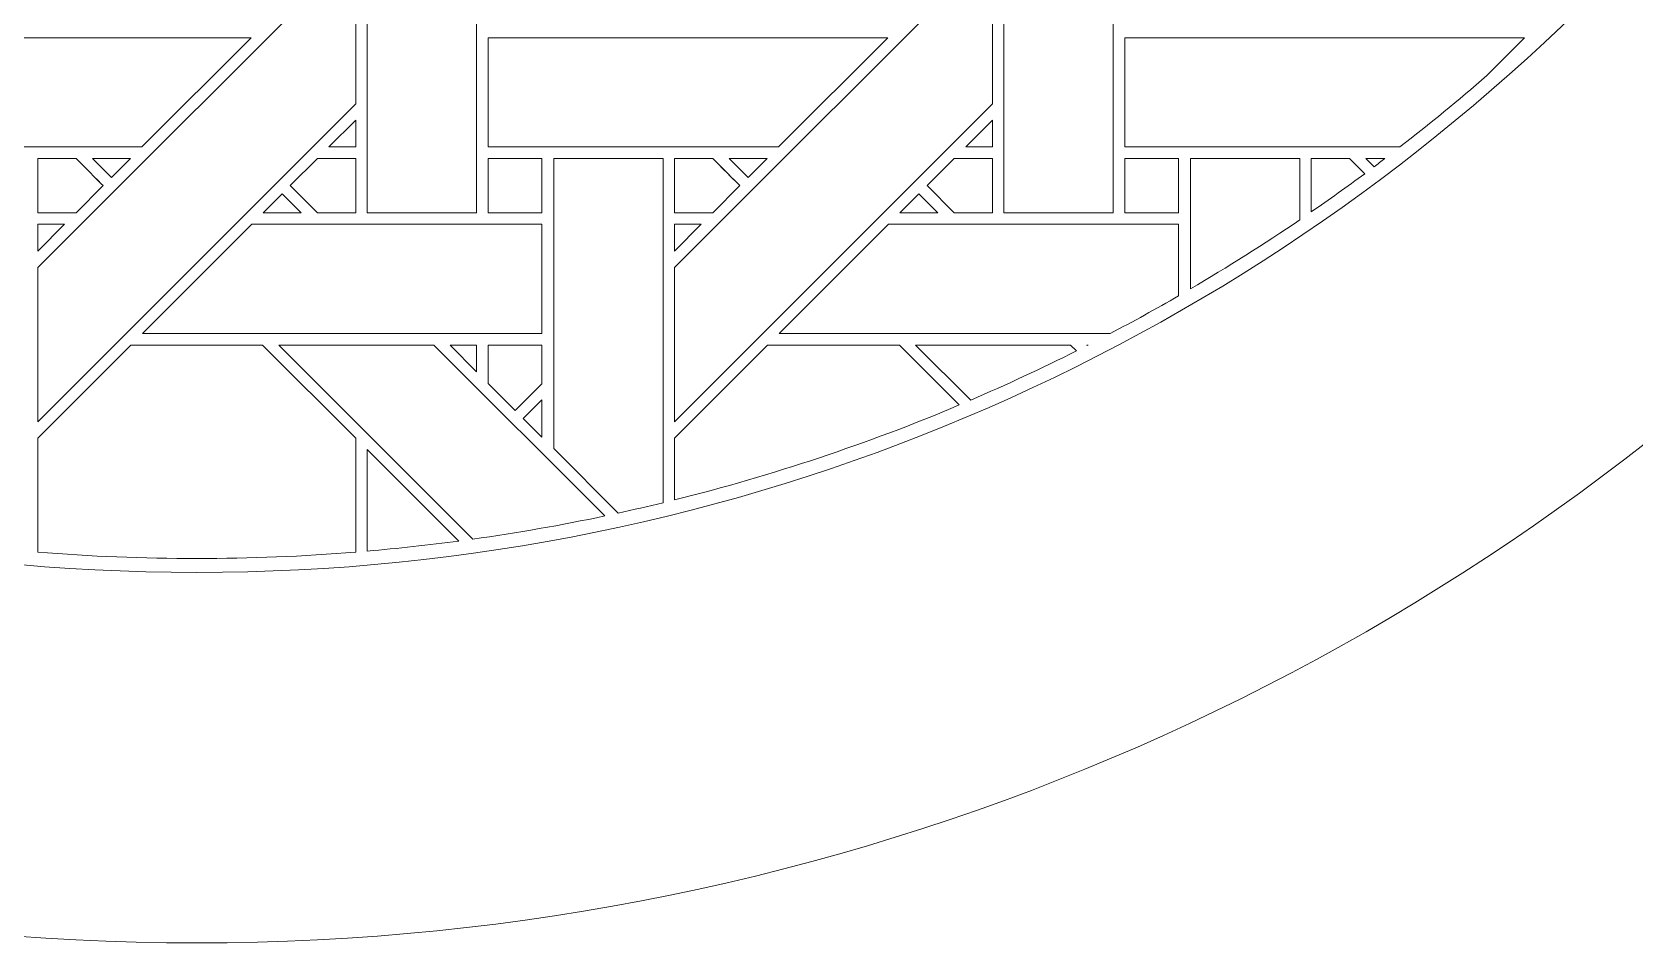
# Model space of a CAD drawing. Header units: inches. Extents: x 8.88 to 15.88, y 5.59 to 12.59.
# Drawn here: x 12.137 to 14.526, y 5.595 to 6.952 of the extents above; entities that cross this region are included whole.
import ezdxf

# ---------------------------------------------------------------- set-up
doc = ezdxf.new("R2010")
doc.units = ezdxf.units.IN
doc.header["$MEASUREMENT"] = 0
doc.layers.add('Design', color=7, linetype='Continuous', lineweight=0)

msp = doc.modelspace()

# ---------------------------------------------------------------- linework, layer by layer
at = {"layer": 'Design'}
for points, knots in [([(12.3829, 12.5948), (10.4499, 12.5948), (8.8829, 11.0278), (8.8829, 9.0948), (8.8829, 7.1618), (10.4499, 5.5948), (12.3829, 5.5948), (14.3159, 5.5948), (15.8829, 7.1618), (15.8829, 9.0948), (15.8829, 11.0278), (14.3159, 12.5948), (12.3829, 12.5948)], [0, 0, 0, 0, 1, 1, 1, 2, 2, 2, 3, 3, 3, 4, 4, 4, 4]), ([(12.3829, 12.0427), (10.7547, 12.0427), (9.4349, 10.7229), (9.4349, 9.0948), (9.4349, 7.4666), (10.7547, 6.1468), (12.3829, 6.1468), (14.011, 6.1468), (15.3308, 7.4666), (15.3308, 9.0948), (15.3308, 10.7229), (14.011, 12.0427), (12.3829, 12.0427)], [0, 0, 0, 0, 1, 1, 1, 2, 2, 2, 3, 3, 3, 4, 4, 4, 4]), ([(12.7996, 7.1164), (12.7996, 7.1164), (12.7996, 6.6827), (12.7996, 6.6827), (12.7996, 6.6827), (12.6369, 6.6827), (12.6369, 6.6827), (12.6369, 6.6827), (12.6369, 7.2785), (12.6369, 7.2785), (12.6369, 7.2785), (12.7996, 7.1164), (12.7996, 7.1164)], [0, 0, 0, 0, 1, 1, 1, 2, 2, 2, 3, 3, 3, 4, 4, 4, 4]), ([(13.7483, 7.1164), (13.7483, 7.1164), (13.7483, 6.6827), (13.7483, 6.6827), (13.7483, 6.6827), (13.5856, 6.6827), (13.5856, 6.6827), (13.5856, 6.6827), (13.5856, 7.2785), (13.5856, 7.2785), (13.5856, 7.2785), (13.7483, 7.1164), (13.7483, 7.1164)], [0, 0, 0, 0, 1, 1, 1, 2, 2, 2, 3, 3, 3, 4, 4, 4, 4]), ([(12.146, 6.6014), (12.146, 6.6014), (12.6197, 7.075), (12.6197, 7.075), (12.6197, 7.075), (12.6197, 6.8449), (12.6197, 6.8449), (12.6197, 6.8449), (12.146, 6.3713), (12.146, 6.3713), (12.146, 6.3713), (12.146, 6.6014), (12.146, 6.6014)], [0, 0, 0, 0, 1, 1, 1, 2, 2, 2, 3, 3, 3, 4, 4, 4, 4]), ([(13.0948, 6.3713), (13.0948, 6.3713), (13.0948, 6.6014), (13.0948, 6.6014), (13.0948, 6.6014), (13.5684, 7.075), (13.5684, 7.075), (13.5684, 7.075), (13.5684, 6.8449), (13.5684, 6.8449), (13.5684, 6.8449), (13.0948, 6.3713), (13.0948, 6.3713)], [0, 0, 0, 0, 1, 1, 1, 2, 2, 2, 3, 3, 3, 4, 4, 4, 4]), ([(11.8682, 6.7808), (11.8682, 6.7808), (11.8682, 6.9434), (11.8682, 6.9434), (11.8682, 6.9434), (12.4639, 6.9434), (12.4639, 6.9434), (12.4639, 6.9434), (12.3012, 6.7808), (12.3012, 6.7808), (12.3012, 6.7808), (11.8682, 6.7808), (11.8682, 6.7808)], [0, 0, 0, 0, 1, 1, 1, 2, 2, 2, 3, 3, 3, 4, 4, 4, 4]), ([(12.8169, 6.7808), (12.8169, 6.7808), (12.8169, 6.9435), (12.8169, 6.9435), (12.8169, 6.9435), (13.4126, 6.9435), (13.4126, 6.9435), (13.4126, 6.9435), (13.2499, 6.7808), (13.2499, 6.7808), (13.2499, 6.7808), (12.8169, 6.7808), (12.8169, 6.7808)], [0, 0, 0, 0, 1, 1, 1, 2, 2, 2, 3, 3, 3, 4, 4, 4, 4]), ([(13.7657, 6.7808), (13.7657, 6.7808), (13.7657, 6.9435), (13.7657, 6.9435), (13.7657, 6.9435), (14.3614, 6.9435), (14.3614, 6.9435), (14.3614, 6.9435), (14.305, 6.8871), (14.305, 6.8871), (14.2629, 6.8504), (14.2197, 6.815), (14.1756, 6.7808), (14.1756, 6.7808), (13.7657, 6.7808), (13.7657, 6.7808)], [0, 0, 0, 0, 1, 1, 1, 2, 2, 2, 3, 3, 3, 4, 4, 4, 5, 5, 5, 5]), ([(12.5799, 6.7808), (12.5799, 6.7808), (12.6197, 6.8205), (12.6197, 6.8205), (12.6197, 6.8205), (12.6197, 6.7808), (12.6197, 6.7808), (12.6197, 6.7808), (12.5799, 6.7808), (12.5799, 6.7808)], [0, 0, 0, 0, 1, 1, 1, 2, 2, 2, 3, 3, 3, 3]), ([(13.5287, 6.7808), (13.5287, 6.7808), (13.5684, 6.8205), (13.5684, 6.8205), (13.5684, 6.8205), (13.5684, 6.7808), (13.5684, 6.7808), (13.5684, 6.7808), (13.5287, 6.7808), (13.5287, 6.7808)], [0, 0, 0, 0, 1, 1, 1, 2, 2, 2, 3, 3, 3, 3]), ([(12.2434, 6.7231), (12.2434, 6.7231), (12.203, 6.6827), (12.203, 6.6827), (12.203, 6.6827), (12.146, 6.6827), (12.146, 6.6827), (12.146, 6.6827), (12.146, 6.7635), (12.146, 6.7635), (12.146, 6.7635), (12.2031, 6.7635), (12.2031, 6.7635), (12.2082, 6.7584), (12.239, 6.7275), (12.2434, 6.7231)], [0, 0, 0, 0, 1, 1, 1, 2, 2, 2, 3, 3, 3, 4, 4, 4, 5, 5, 5, 5]), ([(12.146, 6.7635), (12.146, 6.7635), (12.2031, 6.7635), (12.2031, 6.7635), (12.2083, 6.7583), (12.2391, 6.7274), (12.2434, 6.7231), (12.2434, 6.7231), (12.203, 6.6827), (12.203, 6.6827), (12.203, 6.6827), (12.146, 6.6827), (12.146, 6.6827), (12.146, 6.6827), (12.146, 6.7635), (12.146, 6.7635)], [0, 0, 0, 0, 1, 1, 1, 2, 2, 2, 3, 3, 3, 4, 4, 4, 5, 5, 5, 5]), ([(12.2839, 6.7635), (12.2839, 6.7635), (12.2557, 6.7353), (12.2557, 6.7353), (12.2557, 6.7353), (12.2275, 6.7635), (12.2275, 6.7635), (12.2275, 6.7635), (12.2839, 6.7635), (12.2839, 6.7635)], [0, 0, 0, 0, 1, 1, 1, 2, 2, 2, 3, 3, 3, 3]), ([(12.5627, 6.7635), (12.5627, 6.7635), (12.6197, 6.7635), (12.6197, 6.7635), (12.6197, 6.7635), (12.6197, 6.6827), (12.6197, 6.6827), (12.6197, 6.6827), (12.5626, 6.6827), (12.5626, 6.6827), (12.5626, 6.6827), (12.5222, 6.7231), (12.5222, 6.7231), (12.5222, 6.7231), (12.5627, 6.7635), (12.5627, 6.7635)], [0, 0, 0, 0, 1, 1, 1, 2, 2, 2, 3, 3, 3, 4, 4, 4, 5, 5, 5, 5]), ([(12.5222, 6.7231), (12.5222, 6.7231), (12.5627, 6.7635), (12.5627, 6.7635), (12.5627, 6.7635), (12.6197, 6.7635), (12.6197, 6.7635), (12.6197, 6.7635), (12.6197, 6.6827), (12.6197, 6.6827), (12.6197, 6.6827), (12.5626, 6.6827), (12.5626, 6.6827), (12.5626, 6.6827), (12.5222, 6.7231), (12.5222, 6.7231)], [0, 0, 0, 0, 1, 1, 1, 2, 2, 2, 3, 3, 3, 4, 4, 4, 5, 5, 5, 5]), ([(12.8169, 6.6827), (12.8169, 6.6827), (12.8169, 6.7635), (12.8169, 6.7635), (12.8169, 6.7635), (12.8972, 6.7635), (12.8972, 6.7635), (12.8972, 6.7635), (12.8972, 6.6827), (12.8972, 6.6827), (12.8972, 6.6827), (12.8169, 6.6827), (12.8169, 6.6827)], [0, 0, 0, 0, 1, 1, 1, 2, 2, 2, 3, 3, 3, 4, 4, 4, 4]), ([(12.8169, 6.7635), (12.8169, 6.7635), (12.8972, 6.7635), (12.8972, 6.7635), (12.8972, 6.7635), (12.8972, 6.6827), (12.8972, 6.6827), (12.8972, 6.6827), (12.8169, 6.6827), (12.8169, 6.6827), (12.8169, 6.6827), (12.8169, 6.7635), (12.8169, 6.7635)], [0, 0, 0, 0, 1, 1, 1, 2, 2, 2, 3, 3, 3, 4, 4, 4, 4]), ([(13.0776, 6.2507), (13.0554, 6.2453), (13.0331, 6.2402), (13.0107, 6.2353), (13.0107, 6.2353), (12.9147, 6.3313), (12.9147, 6.3313), (12.9147, 6.3313), (12.9147, 6.7635), (12.9147, 6.7635), (12.9147, 6.7635), (13.0776, 6.7635), (13.0776, 6.7635), (13.0776, 6.7635), (13.0776, 6.2507), (13.0776, 6.2507)], [0, 0, 0, 0, 1, 1, 1, 2, 2, 2, 3, 3, 3, 4, 4, 4, 5, 5, 5, 5]), ([(13.1922, 6.7231), (13.1922, 6.7231), (13.1517, 6.6827), (13.1517, 6.6827), (13.1517, 6.6827), (13.0948, 6.6827), (13.0948, 6.6827), (13.0948, 6.6827), (13.0948, 6.7635), (13.0948, 6.7635), (13.0948, 6.7635), (13.1518, 6.7635), (13.1518, 6.7635), (13.157, 6.7584), (13.1878, 6.7275), (13.1922, 6.7231)], [0, 0, 0, 0, 1, 1, 1, 2, 2, 2, 3, 3, 3, 4, 4, 4, 5, 5, 5, 5]), ([(13.0948, 6.7635), (13.0948, 6.7635), (13.1518, 6.7635), (13.1518, 6.7635), (13.1572, 6.7581), (13.1922, 6.7231), (13.1922, 6.7231), (13.1922, 6.7231), (13.1517, 6.6827), (13.1517, 6.6827), (13.1517, 6.6827), (13.0948, 6.6827), (13.0948, 6.6827), (13.0948, 6.6827), (13.0948, 6.7635), (13.0948, 6.7635)], [0, 0, 0, 0, 1, 1, 1, 2, 2, 2, 3, 3, 3, 4, 4, 4, 5, 5, 5, 5]), ([(13.2327, 6.7635), (13.2327, 6.7635), (13.2044, 6.7353), (13.2044, 6.7353), (13.2044, 6.7353), (13.1762, 6.7635), (13.1762, 6.7635), (13.1762, 6.7635), (13.2327, 6.7635), (13.2327, 6.7635)], [0, 0, 0, 0, 1, 1, 1, 2, 2, 2, 3, 3, 3, 3]), ([(13.5114, 6.7635), (13.5114, 6.7635), (13.5684, 6.7635), (13.5684, 6.7635), (13.5684, 6.7635), (13.5684, 6.6827), (13.5684, 6.6827), (13.5684, 6.6827), (13.5113, 6.6827), (13.5113, 6.6827), (13.5113, 6.6827), (13.471, 6.7231), (13.471, 6.7231), (13.471, 6.7231), (13.5114, 6.7635), (13.5114, 6.7635)], [0, 0, 0, 0, 1, 1, 1, 2, 2, 2, 3, 3, 3, 4, 4, 4, 5, 5, 5, 5]), ([(13.471, 6.7231), (13.471, 6.7231), (13.5114, 6.7635), (13.5114, 6.7635), (13.5114, 6.7635), (13.5684, 6.7635), (13.5684, 6.7635), (13.5684, 6.7635), (13.5684, 6.6827), (13.5684, 6.6827), (13.5684, 6.6827), (13.5113, 6.6827), (13.5113, 6.6827), (13.5113, 6.6827), (13.471, 6.7231), (13.471, 6.7231)], [0, 0, 0, 0, 1, 1, 1, 2, 2, 2, 3, 3, 3, 4, 4, 4, 5, 5, 5, 5]), ([(13.7656, 6.7635), (13.7656, 6.7635), (13.8459, 6.7635), (13.8459, 6.7635), (13.8459, 6.7635), (13.8459, 6.6827), (13.8459, 6.6827), (13.8459, 6.6827), (13.7656, 6.6827), (13.7656, 6.6827), (13.7656, 6.6827), (13.7656, 6.7635), (13.7656, 6.7635)], [0, 0, 0, 0, 1, 1, 1, 2, 2, 2, 3, 3, 3, 4, 4, 4, 4]), ([(13.8459, 6.7635), (13.8459, 6.7635), (13.8459, 6.6827), (13.8459, 6.6827), (13.8459, 6.6827), (13.7656, 6.6827), (13.7656, 6.6827), (13.7656, 6.6827), (13.7656, 6.7635), (13.7656, 6.7635), (13.7656, 6.7635), (13.8459, 6.7635), (13.8459, 6.7635)], [0, 0, 0, 0, 1, 1, 1, 2, 2, 2, 3, 3, 3, 4, 4, 4, 4]), ([(13.8634, 6.7635), (13.8634, 6.7635), (14.0264, 6.7635), (14.0264, 6.7635), (14.0264, 6.7635), (14.0264, 6.6722), (14.0264, 6.6722), (13.9733, 6.6361), (13.9189, 6.6019), (13.8634, 6.5693), (13.8634, 6.5693), (13.8634, 6.7635), (13.8634, 6.7635)], [0, 0, 0, 0, 1, 1, 1, 2, 2, 2, 3, 3, 3, 4, 4, 4, 4]), ([(14.0435, 6.6841), (14.0435, 6.6841), (14.0435, 6.7635), (14.0435, 6.7635), (14.0435, 6.7635), (14.1006, 6.7635), (14.1006, 6.7635), (14.1033, 6.7607), (14.1136, 6.7505), (14.1231, 6.7409), (14.0969, 6.7215), (14.0704, 6.7026), (14.0435, 6.6841)], [0, 0, 0, 0, 1, 1, 1, 2, 2, 2, 3, 3, 3, 4, 4, 4, 4]), ([(14.0435, 6.7635), (14.0435, 6.7635), (14.1006, 6.7635), (14.1006, 6.7635), (14.1033, 6.7607), (14.1136, 6.7505), (14.1231, 6.7409), (14.0969, 6.7215), (14.0704, 6.7026), (14.0435, 6.6841), (14.0435, 6.6841), (14.0435, 6.7635), (14.0435, 6.7635)], [0, 0, 0, 0, 1, 1, 1, 2, 2, 2, 3, 3, 3, 4, 4, 4, 4]), ([(14.1249, 6.7635), (14.1249, 6.7635), (14.153, 6.7635), (14.153, 6.7635), (14.1477, 6.7594), (14.1425, 6.7553), (14.1371, 6.7513), (14.1371, 6.7513), (14.1249, 6.7635), (14.1249, 6.7635)], [0, 0, 0, 0, 1, 1, 1, 2, 2, 2, 3, 3, 3, 3]), ([(12.5384, 6.6827), (12.5384, 6.6827), (12.4819, 6.6827), (12.4819, 6.6827), (12.4819, 6.6827), (12.5101, 6.711), (12.5101, 6.711), (12.5101, 6.711), (12.5384, 6.6827), (12.5384, 6.6827)], [0, 0, 0, 0, 1, 1, 1, 2, 2, 2, 3, 3, 3, 3]), ([(13.4871, 6.6827), (13.4871, 6.6827), (13.4306, 6.6827), (13.4306, 6.6827), (13.4306, 6.6827), (13.4589, 6.711), (13.4589, 6.711), (13.4589, 6.711), (13.4871, 6.6827), (13.4871, 6.6827)], [0, 0, 0, 0, 1, 1, 1, 2, 2, 2, 3, 3, 3, 3]), ([(12.1859, 6.6656), (12.1859, 6.6656), (12.146, 6.6257), (12.146, 6.6257), (12.146, 6.6257), (12.146, 6.6656), (12.146, 6.6656), (12.146, 6.6656), (12.1859, 6.6656), (12.1859, 6.6656)], [0, 0, 0, 0, 1, 1, 1, 2, 2, 2, 3, 3, 3, 3]), ([(12.4647, 6.6656), (12.4647, 6.6656), (12.8972, 6.6656), (12.8972, 6.6656), (12.8972, 6.6656), (12.8972, 6.5027), (12.8972, 6.5027), (12.8972, 6.5027), (12.3019, 6.5027), (12.3019, 6.5027), (12.3019, 6.5027), (12.4647, 6.6656), (12.4647, 6.6656)], [0, 0, 0, 0, 1, 1, 1, 2, 2, 2, 3, 3, 3, 4, 4, 4, 4]), ([(13.1346, 6.6656), (13.1346, 6.6656), (13.0948, 6.6257), (13.0948, 6.6257), (13.0948, 6.6257), (13.0948, 6.6656), (13.0948, 6.6656), (13.0948, 6.6656), (13.1346, 6.6656), (13.1346, 6.6656)], [0, 0, 0, 0, 1, 1, 1, 2, 2, 2, 3, 3, 3, 3]), ([(13.8459, 6.5589), (13.8123, 6.5395), (13.7783, 6.5209), (13.7439, 6.5028), (13.7439, 6.5028), (13.2506, 6.5028), (13.2506, 6.5028), (13.2506, 6.5028), (13.4135, 6.6656), (13.4135, 6.6656), (13.4135, 6.6656), (13.8459, 6.6656), (13.8459, 6.6656), (13.8459, 6.6656), (13.8459, 6.5589), (13.8459, 6.5589)], [0, 0, 0, 0, 1, 1, 1, 2, 2, 2, 3, 3, 3, 4, 4, 4, 5, 5, 5, 5]), ([(12.3829, 6.1675), (12.3031, 6.1675), (12.2242, 6.1708), (12.146, 6.1771), (12.146, 6.1771), (12.146, 6.3469), (12.146, 6.3469), (12.146, 6.3469), (12.2847, 6.4856), (12.2847, 6.4856), (12.2847, 6.4856), (12.481, 6.4856), (12.481, 6.4856), (12.481, 6.4856), (12.6197, 6.3469), (12.6197, 6.3469), (12.6197, 6.3469), (12.6197, 6.1771), (12.6197, 6.1771), (12.5416, 6.1708), (12.4626, 6.1675), (12.3829, 6.1675)], [0, 0, 0, 0, 1, 1, 1, 2, 2, 2, 3, 3, 3, 4, 4, 4, 5, 5, 5, 6, 6, 6, 7, 7, 7, 7]), ([(12.3829, 6.1675), (12.3031, 6.1675), (12.2242, 6.1708), (12.146, 6.1771), (12.146, 6.1771), (12.146, 6.3469), (12.146, 6.3469), (12.146, 6.3469), (12.2847, 6.4856), (12.2847, 6.4856), (12.2847, 6.4856), (12.481, 6.4856), (12.481, 6.4856), (12.481, 6.4856), (12.6197, 6.3469), (12.6197, 6.3469), (12.6197, 6.3469), (12.6197, 6.1771), (12.6197, 6.1771), (12.5416, 6.1708), (12.4626, 6.1675), (12.3829, 6.1675)], [0, 0, 0, 0, 1, 1, 1, 2, 2, 2, 3, 3, 3, 4, 4, 4, 5, 5, 5, 6, 6, 6, 7, 7, 7, 7]), ([(12.7361, 6.4856), (12.7361, 6.4856), (12.9908, 6.2309), (12.9908, 6.2309), (12.9261, 6.2173), (12.8605, 6.2058), (12.7943, 6.1965), (12.7943, 6.1965), (12.5052, 6.4856), (12.5052, 6.4856), (12.5052, 6.4856), (12.7361, 6.4856), (12.7361, 6.4856)], [0, 0, 0, 0, 1, 1, 1, 2, 2, 2, 3, 3, 3, 4, 4, 4, 4]), ([(12.7997, 6.4856), (12.7997, 6.4856), (12.7997, 6.4458), (12.7997, 6.4458), (12.7997, 6.4458), (12.7603, 6.4856), (12.7603, 6.4856), (12.7603, 6.4856), (12.7997, 6.4856), (12.7997, 6.4856)], [0, 0, 0, 0, 1, 1, 1, 2, 2, 2, 3, 3, 3, 3]), ([(12.8972, 6.4856), (12.8972, 6.4856), (12.8972, 6.428), (12.8972, 6.428), (12.8972, 6.428), (12.8572, 6.3881), (12.8572, 6.3881), (12.8572, 6.3881), (12.8169, 6.4284), (12.8169, 6.4284), (12.8169, 6.4284), (12.8169, 6.4856), (12.8169, 6.4856), (12.8169, 6.4856), (12.8972, 6.4856), (12.8972, 6.4856)], [0, 0, 0, 0, 1, 1, 1, 2, 2, 2, 3, 3, 3, 4, 4, 4, 5, 5, 5, 5]), ([(12.8572, 6.3881), (12.8572, 6.3881), (12.8169, 6.4284), (12.8169, 6.4284), (12.8169, 6.4284), (12.8169, 6.4856), (12.8169, 6.4856), (12.8169, 6.4856), (12.8972, 6.4856), (12.8972, 6.4856), (12.8972, 6.4856), (12.8972, 6.428), (12.8972, 6.428), (12.8972, 6.428), (12.8572, 6.3881), (12.8572, 6.3881)], [0, 0, 0, 0, 1, 1, 1, 2, 2, 2, 3, 3, 3, 4, 4, 4, 5, 5, 5, 5]), ([(13.0948, 6.2549), (13.0948, 6.2549), (13.0948, 6.3469), (13.0948, 6.3469), (13.0948, 6.3469), (13.2335, 6.4856), (13.2335, 6.4856), (13.2335, 6.4856), (13.4297, 6.4856), (13.4297, 6.4856), (13.4297, 6.4856), (13.519, 6.3963), (13.519, 6.3963), (13.3826, 6.3387), (13.2408, 6.2914), (13.0948, 6.2549)], [0, 0, 0, 0, 1, 1, 1, 2, 2, 2, 3, 3, 3, 4, 4, 4, 5, 5, 5, 5]), ([(13.0948, 6.3469), (13.0948, 6.3469), (13.2335, 6.4856), (13.2335, 6.4856), (13.2335, 6.4856), (13.4297, 6.4856), (13.4297, 6.4856), (13.4297, 6.4856), (13.519, 6.3963), (13.519, 6.3963), (13.3826, 6.3387), (13.2408, 6.2914), (13.0948, 6.2549), (13.0948, 6.2549), (13.0948, 6.3469), (13.0948, 6.3469)], [0, 0, 0, 0, 1, 1, 1, 2, 2, 2, 3, 3, 3, 4, 4, 4, 5, 5, 5, 5]), ([(13.4539, 6.4856), (13.4539, 6.4856), (13.6849, 6.4856), (13.6849, 6.4856), (13.6849, 6.4856), (13.6936, 6.4769), (13.6936, 6.4769), (13.6419, 6.451), (13.5893, 6.4265), (13.536, 6.4036), (13.536, 6.4036), (13.4539, 6.4856), (13.4539, 6.4856)], [0, 0, 0, 0, 1, 1, 1, 2, 2, 2, 3, 3, 3, 4, 4, 4, 4]), ([(13.709, 6.4856), (13.709, 6.4856), (13.7111, 6.4856), (13.7111, 6.4856), (13.7107, 6.4854), (13.7102, 6.4851), (13.7097, 6.4849), (13.7097, 6.4849), (13.709, 6.4856), (13.709, 6.4856)], [0, 0, 0, 0, 1, 1, 1, 2, 2, 2, 3, 3, 3, 3]), ([(12.8972, 6.4038), (12.8972, 6.4038), (12.8972, 6.3486), (12.8972, 6.3486), (12.8972, 6.3486), (12.8694, 6.376), (12.8694, 6.376), (12.8694, 6.376), (12.8972, 6.4038), (12.8972, 6.4038)], [0, 0, 0, 0, 1, 1, 1, 2, 2, 2, 3, 3, 3, 3]), ([(12.6369, 6.3298), (12.6369, 6.3298), (12.7736, 6.1936), (12.7736, 6.1936), (12.7283, 6.1875), (12.6827, 6.1826), (12.6369, 6.1786), (12.6369, 6.1786), (12.6369, 6.3298), (12.6369, 6.3298)], [0, 0, 0, 0, 1, 1, 1, 2, 2, 2, 3, 3, 3, 3])]:
    msp.add_open_spline(points, degree=3, knots=knots, dxfattribs=at)

doc.saveas('drawing.dxf')
